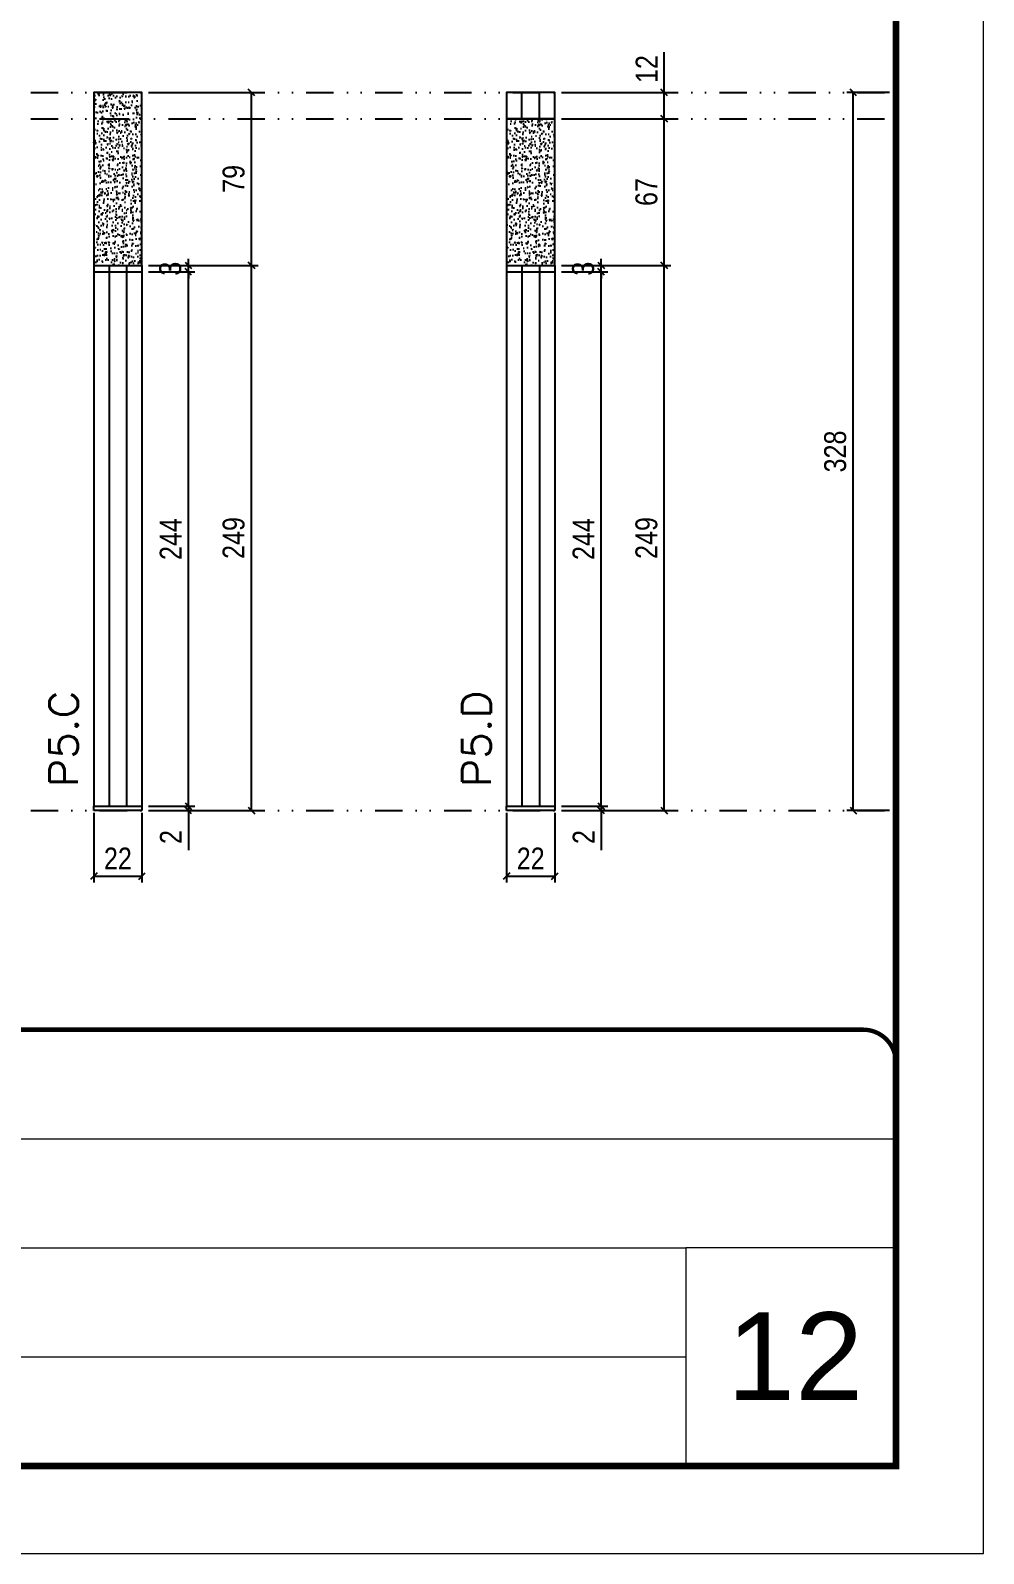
# Model space of a CAD drawing. Extents: x 14400 to 24104, y -21631 to 6985.
# Drawn here: x 20232 to 20667, y 3638 to 4333 of the extents above; entities that cross this region are included whole.
import ezdxf

# ---------------------------------------------------------------- set-up
doc = ezdxf.new("R2010")
doc.units = 0
for name, pattern in [('CONTINUO', [0]), ('DASHED', [0.75, 0.5, -0.25]), ('DIVIDE2', [0.625, 0.25, -0.125, 0, -0.125, 0, -0.125])]:
    doc.linetypes.add(name, pattern=pattern)
for name, color, linetype, lineweight in [('CARIMBO', 255, 'Continuous', 9), ('Folhas', 255, 'Continuous', 9), ('SARRAFO DE PRESSAO', 251, 'DASHED', 9), ('Texto Seção', 7, 'Continuous', 15)]:
    doc.layers.add(name, color=color, linetype=linetype, lineweight=lineweight)
for name, color, linetype in [('COTA', 241, 'Continuous'), ('Nível', 160, 'Continuous'), ('Painéis', 200, 'Continuous'), ('SARR_2.2x7', 40, 'Continuous')]:
    doc.layers.add(name, color=color, linetype=linetype)
doc.styles.add('ARIAL', font='arial.ttf')
doc.styles.add('COTA TECNICA', font='techl___.ttf', dxfattribs={"height": 10})
doc.styles.add('COTA TECNICA-50', font='techl___.ttf', dxfattribs={"height": 10})
doc.styles.add('REGUA-120', font='ROMANS.shx', dxfattribs={"height": 15})
doc.dimstyles.new('COTA PAINEL-50', dxfattribs={"dimtxt": 10, "dimasz": 3, "dimexe": 3, "dimexo": 3, "dimgap": 3, "dimtad": 1, "dimdec": 1, "dimzin": 12, "dimdsep": 46, "dimtxsty": 'COTA TECNICA-50', "dimblk1": 'OBLIQUE', "dimblk2": 'OBLIQUE', "dimsah": 1, "dimcen": 0.9, "dimclrd": 4, "dimclre": 4, "dimclrt": 240, "dimadec": 1, "dimazin": 3, "dimtfac": 1, "dimtdec": 1, "dimtmove": 0, "dimatfit": 3, "dimfxl": 1, "dimtolj": 1, "dimtzin": 12, "dimarcsym": 0})
doc.dimstyles.new('PAINEL', dxfattribs={"dimtxt": 10, "dimasz": 3, "dimexe": 3, "dimexo": 3, "dimgap": 3, "dimtad": 1, "dimdec": 1, "dimzin": 12, "dimdsep": 46, "dimtxsty": 'COTA TECNICA', "dimblk1": 'OBLIQUE', "dimblk2": 'OBLIQUE', "dimsah": 1, "dimcen": 0.9, "dimclrd": 4, "dimclre": 4, "dimclrt": 240, "dimadec": 1, "dimazin": 3, "dimtfac": 1, "dimtdec": 1, "dimtmove": 0, "dimatfit": 3, "dimfxl": 1, "dimtolj": 1, "dimtzin": 12, "dimarcsym": 0})

# ---------------------------------------------------------------- blocks, each defined once
blk = doc.blocks.new('9999999999')
at = {"color": 30, "linetype": 'CONTINUO'}
for p, q in [((98564.56, 34379.64), (99583.98, 34379.64)), ((98564.56, 34329.83), (99487.98, 34329.83)), ((99583.98, 34329.83), (99487.98, 34329.83)), ((99487.98, 34329.83), (99487.98, 34230.21)), ((98564.56, 34280.02), (99487.98, 34280.02))]:
    blk.add_line(p, q, dxfattribs=at)
at = {"color": 30, "linetype": 'CONTINUO', "const_width": 2}
blk.add_lwpolyline([(99583.98, 34230.21), (99583.98, 34414.45, 0.414214), (99568.98, 34429.45), (98228.98, 34429.45, 0.414214), (98213.98, 34414.45), (98213.98, 34245.21, 0.414214), (98228.98, 34230.21), (99583.98, 34230.21)], format="xyb", dxfattribs=at)
at = {"layer": 'Folhas'}
blk.add_lwpolyline([(98138.98, 34190.21), (99623.98, 34190.21), (99623.98, 35240.21), (98138.98, 35240.21)], close=True, dxfattribs=at)
at = {"layer": 'Folhas', "color": 30, "const_width": 3}
blk.add_lwpolyline([(98213.98, 34230.21), (99583.98, 34230.21), (99583.98, 35200.21), (98213.98, 35200.21)], close=True, dxfattribs=at)
blk = doc.blocks.new('_Oblique')
at = {"color": 0, "linetype": 'ByBlock', "lineweight": -2}
blk.add_line((-0.5, -0.5), (0.5, 0.5), dxfattribs=at)
blk = doc.blocks.new('*D831')
at = {"layer": 'COTA', "color": 4, "lineweight": -2, "transparency": 16777216}
for p, q in [((20623.97, 4304.86), (20604.51, 4304.86)), ((20607.51, 3976.86), (20607.51, 4304.86)), ((20623.97, 3976.86), (20604.51, 3976.86))]:
    blk.add_line(p, q, dxfattribs=at)
at = {"layer": 'Defpoints', "color": 0, "transparency": 16777216}
for p in [(20607.51, 4304.86), (20626.97, 4304.86), (20626.97, 3976.86)]:
    blk.add_point(p, dxfattribs=at)
at = {"layer": 'COTA', "color": 4, "lineweight": -2, "transparency": 16777216, "xscale": 3, "yscale": 3, "zscale": 3}
for p, rotation in [((20607.51, 4304.86), 90), ((20607.51, 3976.86), 270)]:
    blk.add_blockref('_Oblique', p, dxfattribs=dict(at, rotation=rotation))
at = {"layer": 'COTA', "color": 240, "transparency": 16777216, "insert": (20599.27, 4140.86), "char_height": 10, "attachment_point": 5, "rotation": 90, "style": 'COTA TECNICA'}
blk.add_mtext('\\A1;328', dxfattribs=at)
blk = doc.blocks.new('*D862')
at = {"layer": 'COTA', "color": 4, "lineweight": -2, "transparency": 16777216}
for p, q in [((20260.69, 3975.86), (20260.69, 3943.97)), ((20282.69, 3975.86), (20282.69, 3943.97)), ((20260.69, 3946.97), (20282.69, 3946.97))]:
    blk.add_line(p, q, dxfattribs=at)
at = {"layer": 'Defpoints', "color": 0, "transparency": 16777216}
for p in [(20260.69, 3978.86), (20282.69, 3978.86), (20282.69, 3946.97)]:
    blk.add_point(p, dxfattribs=at)
at = {"layer": 'COTA', "color": 4, "lineweight": -2, "transparency": 16777216, "xscale": 3, "yscale": 3, "zscale": 3, "rotation": 180}
blk.add_blockref('_Oblique', (20260.69, 3946.97), dxfattribs=at)
at = {"layer": 'COTA', "color": 4, "lineweight": -2, "transparency": 16777216, "xscale": 3, "yscale": 3, "zscale": 3}
blk.add_blockref('_Oblique', (20282.69, 3946.97), dxfattribs=at)
at = {"layer": 'COTA', "color": 240, "transparency": 16777216, "insert": (20271.69, 3954.97), "char_height": 10, "attachment_point": 5, "style": 'COTA TECNICA'}
blk.add_mtext('\\A1;22', dxfattribs=at)
blk = doc.blocks.new('*D863')
at = {"layer": 'COTA', "color": 4, "lineweight": -2, "transparency": 16777216}
for p, q in [((20285.69, 3978.86), (20306.88, 3978.86)), ((20303.88, 3978.86), (20303.88, 3981.86)), ((20303.88, 3978.86), (20303.88, 3976.86)), ((20285.69, 3976.86), (20306.88, 3976.86)), ((20303.88, 3976.86), (20303.88, 3958.75))]:
    blk.add_line(p, q, dxfattribs=at)
at = {"layer": 'Defpoints', "color": 0, "transparency": 16777216}
for p in [(20282.69, 3978.86), (20303.88, 3978.86), (20282.69, 3976.86)]:
    blk.add_point(p, dxfattribs=at)
at = {"layer": 'COTA', "color": 4, "lineweight": -2, "transparency": 16777216, "xscale": 3, "yscale": 3, "zscale": 3}
for p, rotation in [((20303.88, 3978.86), 270), ((20303.88, 3976.86), 90)]:
    blk.add_blockref('_Oblique', p, dxfattribs=dict(at, rotation=rotation))
at = {"layer": 'COTA', "color": 240, "transparency": 16777216, "insert": (20295.88, 3964.8), "char_height": 10, "attachment_point": 5, "rotation": 90, "style": 'COTA TECNICA-50'}
blk.add_mtext('\\A1;2', dxfattribs=at)
blk = doc.blocks.new('*D864')
at = {"layer": 'COTA', "color": 4, "lineweight": -2, "transparency": 16777216}
for p, q in [((20285.69, 4225.86), (20335.68, 4225.86)), ((20332.68, 3976.86), (20332.68, 4225.86)), ((20285.69, 3976.86), (20335.68, 3976.86))]:
    blk.add_line(p, q, dxfattribs=at)
at = {"layer": 'Defpoints', "color": 0, "transparency": 16777216}
for p in [(20282.69, 4225.86), (20332.68, 4225.86), (20282.69, 3976.86)]:
    blk.add_point(p, dxfattribs=at)
at = {"layer": 'COTA', "color": 4, "lineweight": -2, "transparency": 16777216, "xscale": 3, "yscale": 3, "zscale": 3}
for p, rotation in [((20332.68, 4225.86), 90), ((20332.68, 3976.86), 270)]:
    blk.add_blockref('_Oblique', p, dxfattribs=dict(at, rotation=rotation))
at = {"layer": 'COTA', "color": 240, "transparency": 16777216, "insert": (20324.58, 4101.36), "char_height": 10, "attachment_point": 5, "rotation": 90, "style": 'COTA TECNICA-50'}
blk.add_mtext('\\A1;249', dxfattribs=at)
blk = doc.blocks.new('*D868')
at = {"layer": 'COTA', "color": 4, "lineweight": -2, "transparency": 16777216}
for p, q in [((20285.69, 4304.86), (20335.68, 4304.86)), ((20332.68, 4225.86), (20332.68, 4304.86)), ((20285.69, 4225.86), (20335.68, 4225.86))]:
    blk.add_line(p, q, dxfattribs=at)
at = {"layer": 'Defpoints', "color": 0, "transparency": 16777216}
for p in [(20282.69, 4304.86), (20332.68, 4304.86), (20282.69, 4225.86)]:
    blk.add_point(p, dxfattribs=at)
at = {"layer": 'COTA', "color": 4, "lineweight": -2, "transparency": 16777216, "xscale": 3, "yscale": 3, "zscale": 3}
for p, rotation in [((20332.68, 4304.86), 90), ((20332.68, 4225.86), 270)]:
    blk.add_blockref('_Oblique', p, dxfattribs=dict(at, rotation=rotation))
at = {"layer": 'COTA', "color": 240, "transparency": 16777216, "insert": (20324.58, 4265.36), "char_height": 10, "attachment_point": 5, "rotation": 90, "style": 'COTA TECNICA'}
blk.add_mtext('\\A1;79', dxfattribs=at)
blk = doc.blocks.new('*D869')
at = {"layer": 'COTA', "color": 4, "lineweight": -2, "transparency": 16777216}
for p, q in [((20285.69, 4222.86), (20306.88, 4222.86)), ((20303.88, 3978.86), (20303.88, 4222.86)), ((20285.69, 3978.86), (20306.88, 3978.86))]:
    blk.add_line(p, q, dxfattribs=at)
at = {"layer": 'Defpoints', "color": 0, "transparency": 16777216}
for p in [(20282.69, 4222.86), (20303.88, 4222.86), (20282.69, 3978.86)]:
    blk.add_point(p, dxfattribs=at)
at = {"layer": 'COTA', "color": 4, "lineweight": -2, "transparency": 16777216, "xscale": 3, "yscale": 3, "zscale": 3}
for p, rotation in [((20303.88, 4222.86), 90), ((20303.88, 3978.86), 270)]:
    blk.add_blockref('_Oblique', p, dxfattribs=dict(at, rotation=rotation))
at = {"layer": 'COTA', "color": 240, "transparency": 16777216, "insert": (20295.81, 4100.86), "char_height": 10, "attachment_point": 5, "rotation": 90, "style": 'COTA TECNICA'}
blk.add_mtext('\\A1;244', dxfattribs=at)
blk = doc.blocks.new('*D870')
at = {"layer": 'COTA', "color": 4, "lineweight": -2, "transparency": 16777216}
for p, q in [((20285.69, 4225.86), (20306.88, 4225.86)), ((20285.69, 4222.86), (20306.88, 4222.86)), ((20303.88, 4225.86), (20303.88, 4228.86)), ((20303.88, 4222.86), (20303.88, 4225.86)), ((20303.88, 4222.86), (20303.88, 4219.86))]:
    blk.add_line(p, q, dxfattribs=at)
at = {"layer": 'Defpoints', "color": 0, "transparency": 16777216}
for p in [(20282.69, 4225.86), (20282.69, 4222.86), (20303.88, 4225.86)]:
    blk.add_point(p, dxfattribs=at)
at = {"layer": 'COTA', "color": 4, "lineweight": -2, "transparency": 16777216, "xscale": 3, "yscale": 3, "zscale": 3}
for p, rotation in [((20303.88, 4225.86), 270), ((20303.88, 4222.86), 90)]:
    blk.add_blockref('_Oblique', p, dxfattribs=dict(at, rotation=rotation))
at = {"layer": 'COTA', "color": 240, "transparency": 16777216, "insert": (20295.66, 4224.36), "char_height": 10, "attachment_point": 5, "rotation": 90, "style": 'COTA TECNICA'}
blk.add_mtext('\\A1;3', dxfattribs=at)
blk = doc.blocks.new('*D865')
at = {"layer": 'COTA', "color": 4, "lineweight": -2, "transparency": 16777216}
for p, q in [((20449.19, 3975.86), (20449.19, 3943.97)), ((20471.19, 3975.86), (20471.19, 3943.97)), ((20449.19, 3946.97), (20471.19, 3946.97))]:
    blk.add_line(p, q, dxfattribs=at)
at = {"layer": 'Defpoints', "color": 0, "transparency": 16777216}
for p in [(20449.19, 3978.86), (20471.19, 3978.86), (20471.19, 3946.97)]:
    blk.add_point(p, dxfattribs=at)
at = {"layer": 'COTA', "color": 4, "lineweight": -2, "transparency": 16777216, "xscale": 3, "yscale": 3, "zscale": 3, "rotation": 180}
blk.add_blockref('_Oblique', (20449.19, 3946.97), dxfattribs=at)
at = {"layer": 'COTA', "color": 4, "lineweight": -2, "transparency": 16777216, "xscale": 3, "yscale": 3, "zscale": 3}
blk.add_blockref('_Oblique', (20471.19, 3946.97), dxfattribs=at)
at = {"layer": 'COTA', "color": 240, "transparency": 16777216, "insert": (20460.19, 3954.97), "char_height": 10, "attachment_point": 5, "style": 'COTA TECNICA'}
blk.add_mtext('\\A1;22', dxfattribs=at)
blk = doc.blocks.new('*D866')
at = {"layer": 'COTA', "color": 4, "lineweight": -2, "transparency": 16777216}
for p, q in [((20474.19, 3978.86), (20495.38, 3978.86)), ((20492.38, 3978.86), (20492.38, 3981.86)), ((20492.38, 3978.86), (20492.38, 3976.86)), ((20474.19, 3976.86), (20495.38, 3976.86)), ((20492.38, 3976.86), (20492.38, 3958.75))]:
    blk.add_line(p, q, dxfattribs=at)
at = {"layer": 'Defpoints', "color": 0, "transparency": 16777216}
for p in [(20471.19, 3978.86), (20492.38, 3978.86), (20471.19, 3976.86)]:
    blk.add_point(p, dxfattribs=at)
at = {"layer": 'COTA', "color": 4, "lineweight": -2, "transparency": 16777216, "xscale": 3, "yscale": 3, "zscale": 3}
for p, rotation in [((20492.38, 3978.86), 270), ((20492.38, 3976.86), 90)]:
    blk.add_blockref('_Oblique', p, dxfattribs=dict(at, rotation=rotation))
at = {"layer": 'COTA', "color": 240, "transparency": 16777216, "insert": (20484.38, 3964.8), "char_height": 10, "attachment_point": 5, "rotation": 90, "style": 'COTA TECNICA-50'}
blk.add_mtext('\\A1;2', dxfattribs=at)
blk = doc.blocks.new('*D867')
at = {"layer": 'COTA', "color": 4, "lineweight": -2, "transparency": 16777216}
for p, q in [((20474.19, 4225.86), (20524.18, 4225.86)), ((20521.18, 3976.86), (20521.18, 4225.86)), ((20474.19, 3976.86), (20524.18, 3976.86))]:
    blk.add_line(p, q, dxfattribs=at)
at = {"layer": 'Defpoints', "color": 0, "transparency": 16777216}
for p in [(20471.19, 4225.86), (20521.18, 4225.86), (20471.19, 3976.86)]:
    blk.add_point(p, dxfattribs=at)
at = {"layer": 'COTA', "color": 4, "lineweight": -2, "transparency": 16777216, "xscale": 3, "yscale": 3, "zscale": 3}
for p, rotation in [((20521.18, 4225.86), 90), ((20521.18, 3976.86), 270)]:
    blk.add_blockref('_Oblique', p, dxfattribs=dict(at, rotation=rotation))
at = {"layer": 'COTA', "color": 240, "transparency": 16777216, "insert": (20513.08, 4101.36), "char_height": 10, "attachment_point": 5, "rotation": 90, "style": 'COTA TECNICA-50'}
blk.add_mtext('\\A1;249', dxfattribs=at)
blk = doc.blocks.new('*D871')
at = {"layer": 'COTA', "color": 4, "lineweight": -2, "transparency": 16777216}
for p, q in [((20474.19, 4292.86), (20524.18, 4292.86)), ((20521.18, 4225.86), (20521.18, 4292.86)), ((20474.19, 4225.86), (20524.18, 4225.86))]:
    blk.add_line(p, q, dxfattribs=at)
at = {"layer": 'Defpoints', "color": 0, "transparency": 16777216}
for p in [(20471.19, 4292.86), (20521.18, 4292.86), (20471.19, 4225.86)]:
    blk.add_point(p, dxfattribs=at)
at = {"layer": 'COTA', "color": 4, "lineweight": -2, "transparency": 16777216, "xscale": 3, "yscale": 3, "zscale": 3}
for p, rotation in [((20521.18, 4292.86), 90), ((20521.18, 4225.86), 270)]:
    blk.add_blockref('_Oblique', p, dxfattribs=dict(at, rotation=rotation))
at = {"layer": 'COTA', "color": 240, "transparency": 16777216, "insert": (20513.08, 4259.36), "char_height": 10, "attachment_point": 5, "rotation": 90, "style": 'COTA TECNICA'}
blk.add_mtext('\\A1;67', dxfattribs=at)
blk = doc.blocks.new('*D872')
at = {"layer": 'COTA', "color": 4, "lineweight": -2, "transparency": 16777216}
for p, q in [((20474.19, 4222.86), (20495.38, 4222.86)), ((20492.38, 3978.86), (20492.38, 4222.86)), ((20474.19, 3978.86), (20495.38, 3978.86))]:
    blk.add_line(p, q, dxfattribs=at)
at = {"layer": 'Defpoints', "color": 0, "transparency": 16777216}
for p in [(20471.19, 4222.86), (20492.38, 4222.86), (20471.19, 3978.86)]:
    blk.add_point(p, dxfattribs=at)
at = {"layer": 'COTA', "color": 4, "lineweight": -2, "transparency": 16777216, "xscale": 3, "yscale": 3, "zscale": 3}
for p, rotation in [((20492.38, 4222.86), 90), ((20492.38, 3978.86), 270)]:
    blk.add_blockref('_Oblique', p, dxfattribs=dict(at, rotation=rotation))
at = {"layer": 'COTA', "color": 240, "transparency": 16777216, "insert": (20484.31, 4100.86), "char_height": 10, "attachment_point": 5, "rotation": 90, "style": 'COTA TECNICA'}
blk.add_mtext('\\A1;244', dxfattribs=at)
blk = doc.blocks.new('*D873')
at = {"layer": 'COTA', "color": 4, "lineweight": -2, "transparency": 16777216}
for p, q in [((20474.19, 4225.86), (20495.38, 4225.86)), ((20474.19, 4222.86), (20495.38, 4222.86)), ((20492.38, 4225.86), (20492.38, 4228.86)), ((20492.38, 4222.86), (20492.38, 4225.86)), ((20492.38, 4222.86), (20492.38, 4219.86))]:
    blk.add_line(p, q, dxfattribs=at)
at = {"layer": 'Defpoints', "color": 0, "transparency": 16777216}
for p in [(20471.19, 4225.86), (20471.19, 4222.86), (20492.38, 4225.86)]:
    blk.add_point(p, dxfattribs=at)
at = {"layer": 'COTA', "color": 4, "lineweight": -2, "transparency": 16777216, "xscale": 3, "yscale": 3, "zscale": 3}
for p, rotation in [((20492.38, 4225.86), 270), ((20492.38, 4222.86), 90)]:
    blk.add_blockref('_Oblique', p, dxfattribs=dict(at, rotation=rotation))
at = {"layer": 'COTA', "color": 240, "transparency": 16777216, "insert": (20484.16, 4224.36), "char_height": 10, "attachment_point": 5, "rotation": 90, "style": 'COTA TECNICA'}
blk.add_mtext('\\A1;3', dxfattribs=at)
blk = doc.blocks.new('*D874')
at = {"layer": 'COTA', "color": 4, "lineweight": -2, "transparency": 16777216}
for p, q in [((20521.18, 4304.86), (20521.18, 4323.17)), ((20474.19, 4304.86), (20524.18, 4304.86)), ((20521.18, 4292.86), (20521.18, 4304.86)), ((20474.19, 4292.86), (20524.18, 4292.86))]:
    blk.add_line(p, q, dxfattribs=at)
at = {"layer": 'Defpoints', "color": 0, "transparency": 16777216}
for p in [(20471.19, 4304.86), (20521.18, 4304.86), (20471.19, 4292.86)]:
    blk.add_point(p, dxfattribs=at)
at = {"layer": 'COTA', "color": 4, "lineweight": -2, "transparency": 16777216, "xscale": 3, "yscale": 3, "zscale": 3}
for p, rotation in [((20521.18, 4304.86), 90), ((20521.18, 4292.86), 270)]:
    blk.add_blockref('_Oblique', p, dxfattribs=dict(at, rotation=rotation))
at = {"layer": 'COTA', "color": 240, "transparency": 16777216, "insert": (20513.12, 4315.52), "char_height": 10, "attachment_point": 5, "rotation": 90, "style": 'COTA TECNICA'}
blk.add_mtext('\\A1;12', dxfattribs=at)

msp = doc.modelspace()

# ---------------------------------------------------------------- hatches: boundary and pattern name
at = {"layer": 'COTA'}
h = msp.add_hatch(dxfattribs=at)
h.set_pattern_fill('AR-CONC', color=256, scale=0.03)
h.set_pattern_definition([(50, (1520.6363, 0), (5.4655401, -0.4781726), [0.5715, -6.2865]), (355, (1520.6363, 0), (-1.0573026, 5.7317054), [0.4572, -5.0292175]), (100.451445, (1521.092, -0.04), (4.4082374, 5.2535326), [0.4857003, -5.3427073]), (46.1842, (1520.636, 1.524), (8.1323712, -1.2612698), [0.85725, -9.42975]), (96.635558, (1521.314, 1.419), (7.122124, 7.4227837), [0.7285507, -8.0140682]), (351.18415, (1520.636, 1.524), (7.122124, 7.4227837), [0.685799, -7.543792]), (21, (1521.3983, 1.143), (4.5484317, -3.0679559), [0.5715, -6.2865]), (326, (1521.3983, 1.143), (1.8540609, 5.525639), [0.4572, -5.0292]), (71.451445, (1521.7773, 0.8873), (6.4024926, 2.457683), [0.4857003, -5.3426981]), (37.5, (1520.6363, 0), (0.0926581, 2.53665117), [0, -4.96824, 0, -5.1054, 0, -5.04825]), (7.5, (1520.6363, 0), (2.00458988, 3.00541724), [0, -2.91084, 0, -4.85394, 0, -1.92405]), (327.5, (1518.937, 0), (4.06771786, -0.17186232), [0, -1.905, 0, -5.9436, 0, -7.8867]), (317.5, (1518.175, 0), (4.44387544, 0.7627947), [0, -2.4765, 0, -3.94716, 0, -5.6007])])
h.paths.add_polyline_path([(20282.69, 4304.86), (20260.69, 4304.86), (20260.69, 4225.86), (20282.69, 4225.86)])
h = msp.add_hatch(dxfattribs=at)
h.set_pattern_fill('AR-CONC', color=256, scale=0.03)
h.set_pattern_definition([(50, (1709.1367, 0), (5.4655401, -0.4781726), [0.5715, -6.2865]), (355, (1709.1367, 0), (-1.0573026, 5.7317054), [0.4572, -5.0292175]), (100.451445, (1709.592, -0.04), (4.4082374, 5.2535326), [0.4857003, -5.3427073]), (46.1842, (1709.1367, 1.524), (8.1323712, -1.2612698), [0.85725, -9.42975]), (96.635558, (1709.814, 1.419), (7.122124, 7.4227837), [0.7285507, -8.0140682]), (351.18415, (1709.137, 1.524), (7.122124, 7.4227837), [0.685799, -7.543792]), (21, (1709.8987, 1.143), (4.5484317, -3.0679559), [0.5715, -6.2865]), (326, (1709.8987, 1.143), (1.8540609, 5.525639), [0.4572, -5.0292]), (71.451445, (1710.2777, 0.8873), (6.4024926, 2.457683), [0.4857003, -5.3426981]), (37.5, (1709.1367, 0), (0.0926581, 2.53665117), [0, -4.96824, 0, -5.1054, 0, -5.04825]), (7.5, (1709.1367, 0), (2.00458988, 3.00541724), [0, -2.91084, 0, -4.85394, 0, -1.92405]), (327.5, (1707.4374, 0), (4.06771786, -0.17186232), [0, -1.905, 0, -5.9436, 0, -7.8867]), (317.5, (1706.6754, 0), (4.44387544, 0.7627947), [0, -2.4765, 0, -3.94716, 0, -5.6007])])
h.paths.add_polyline_path([(20471.19, 4292.86), (20449.19, 4292.86), (20449.19, 4225.86), (20471.19, 4225.86)])

# ---------------------------------------------------------------- linework, layer by layer
for points in [[(20260.69, 4225.86), (20282.69, 4225.86), (20282.69, 4304.86), (20260.69, 4304.86)], [(20449.19, 4225.86), (20471.19, 4225.86), (20471.19, 4292.86), (20449.19, 4292.86)]]:
    msp.add_lwpolyline(points, close=True, dxfattribs=at)
at = {"layer": 'Nível', "color": 4, "linetype": 'DIVIDE2', "ltscale": 50}
for p, q in [((19256.97, 4304.86), (20626.97, 4304.86)), ((19256.97, 4292.86), (20626.97, 4292.86)), ((19256.97, 3976.86), (20626.97, 3976.86)), ((19256.97, 3976.86), (20626.97, 3976.86))]:
    msp.add_line(p, q, dxfattribs=at)
at = {"layer": 'Painéis'}
for p, q in [((20260.69, 4225.86), (20260.69, 3978.86)), ((20260.69, 4225.86), (20282.69, 4225.86)), ((20260.69, 4222.86), (20282.69, 4222.86)), ((20282.69, 4225.86), (20282.69, 3978.86)), ((20449.19, 4225.86), (20449.19, 3978.86)), ((20449.19, 4225.86), (20471.19, 4225.86)), ((20449.19, 4222.86), (20471.19, 4222.86)), ((20471.19, 4225.86), (20471.19, 3978.86)), ((20260.69, 3978.86), (20282.69, 3978.86)), ((20260.69, 3976.86), (20260.69, 3978.86)), ((20282.69, 3978.86), (20282.69, 3976.86)), ((20449.19, 3978.86), (20471.19, 3978.86)), ((20449.19, 3976.86), (20449.19, 3978.86)), ((20471.19, 3978.86), (20471.19, 3976.86)), ((20282.69, 3976.86), (20260.69, 3976.86)), ((20471.19, 3976.86), (20449.19, 3976.86))]:
    msp.add_line(p, q, dxfattribs=at)
msp.add_lwpolyline([(20449.19, 4292.86), (20471.19, 4292.86), (20471.19, 4304.86), (20449.19, 4304.86)], close=True, dxfattribs=at)
at = {"layer": 'SARR_2.2x7'}
for p, q in [((20456.19, 4292.86), (20456.19, 4304.86)), ((20464.19, 4292.86), (20464.19, 4304.86)), ((20267.69, 4225.86), (20267.69, 3978.86)), ((20275.69, 4225.86), (20275.69, 3978.86)), ((20456.19, 4225.86), (20456.19, 3978.86)), ((20464.19, 4225.86), (20464.19, 3978.86))]:
    msp.add_line(p, q, dxfattribs=at)

# ---------------------------------------------------------------- block references
at = {"layer": 'SARRAFO DE PRESSAO', "color": 6, "linetype": 'ByBlock'}
msp.add_blockref('9999999999', (-78957.01, -30552.63), dxfattribs=at)

# ---------------------------------------------------------------- texts
at = {"layer": 'CARIMBO', "style": 'ARIAL'}
msp.add_text('12', height=40, dxfattribs=at).set_placement((20549.83, 3707.72))
at = {"layer": 'Texto Seção', "style": 'REGUA-120', "width": 1.1}
for s, p in [('P5.C', (20253.44, 3987.62)), ('P5.D', (20441.94, 3987.62))]:
    msp.add_text(s, height=13, rotation=90, dxfattribs=at).set_placement(p)

# ---------------------------------------------------------------- dimensions: what is measured, and where the dimension line sits
at = {"layer": 'COTA'}
for base, p1, p2, dimstyle, picture, middle in [((20521.18, 4304.86), (20471.19, 4292.86), (20471.19, 4304.86), 'PAINEL', '*D874', (20513.12, 4315.52)), ((20332.68, 4304.86), (20282.69, 4225.86), (20282.69, 4304.86), 'PAINEL', '*D868', (20324.58, 4265.36)), ((20607.51, 4304.86), (20626.97, 3976.86), (20626.97, 4304.86), 'PAINEL', '*D831', (20599.27, 4140.86)), ((20521.18, 4292.86), (20471.19, 4225.86), (20471.19, 4292.86), 'PAINEL', '*D871', (20513.08, 4259.36)), ((20332.68, 4225.86), (20282.69, 3976.86), (20282.69, 4225.86), 'COTA PAINEL-50', '*D864', (20324.58, 4101.36)), ((20303.88, 4222.86), (20282.69, 3978.86), (20282.69, 4222.86), 'PAINEL', '*D869', (20295.81, 4100.86)), ((20521.18, 4225.86), (20471.19, 3976.86), (20471.19, 4225.86), 'COTA PAINEL-50', '*D867', (20513.08, 4101.36)), ((20492.38, 4222.86), (20471.19, 3978.86), (20471.19, 4222.86), 'PAINEL', '*D872', (20484.31, 4100.86))]:
    dim = msp.add_linear_dim(base=base, p1=p1, p2=p2, angle=90, dimstyle=dimstyle, dxfattribs=at)
    dim.commit()
    dim.dimension.update_dxf_attribs({"geometry": picture, "text_midpoint": middle})
for base, p1, p2, picture, middle in [((20303.88, 4225.86), (20282.69, 4222.86), (20282.69, 4225.86), '*D870', (20303.88, 4224.36)), ((20492.38, 4225.86), (20471.19, 4222.86), (20471.19, 4225.86), '*D873', (20492.38, 4224.36))]:
    dim = msp.add_linear_dim(base=base, p1=p1, p2=p2, angle=90, dimstyle='PAINEL', override={"dimtmove": 1}, dxfattribs=at)
    dim.commit()
    dim.dimension.update_dxf_attribs({"geometry": picture, "text_midpoint": middle, "dimtype": 160})
for base, p1, p2, picture, middle in [((20282.69, 3946.97), (20260.69, 3978.86), (20282.69, 3978.86), '*D862', (20271.69, 3954.97)), ((20471.19, 3946.97), (20449.19, 3978.86), (20471.19, 3978.86), '*D865', (20460.19, 3954.97))]:
    dim = msp.add_linear_dim(base=base, p1=p1, p2=p2, dimstyle='PAINEL', override={"dimarcsym": 2}, dxfattribs=at)
    dim.commit()
    dim.dimension.update_dxf_attribs({"geometry": picture, "text_midpoint": middle})
for base, p1, p2, picture, middle in [((20303.88, 3978.86), (20282.69, 3976.86), (20282.69, 3978.86), '*D863', (20303.88, 3964.8)), ((20492.38, 3978.86), (20471.19, 3976.86), (20471.19, 3978.86), '*D866', (20492.38, 3964.8))]:
    dim = msp.add_linear_dim(base=base, p1=p1, p2=p2, angle=90, dimstyle='COTA PAINEL-50', dxfattribs=at)
    dim.commit()
    dim.dimension.update_dxf_attribs({"geometry": picture, "text_midpoint": middle, "dimtype": 160})

doc.saveas('drawing.dxf')
